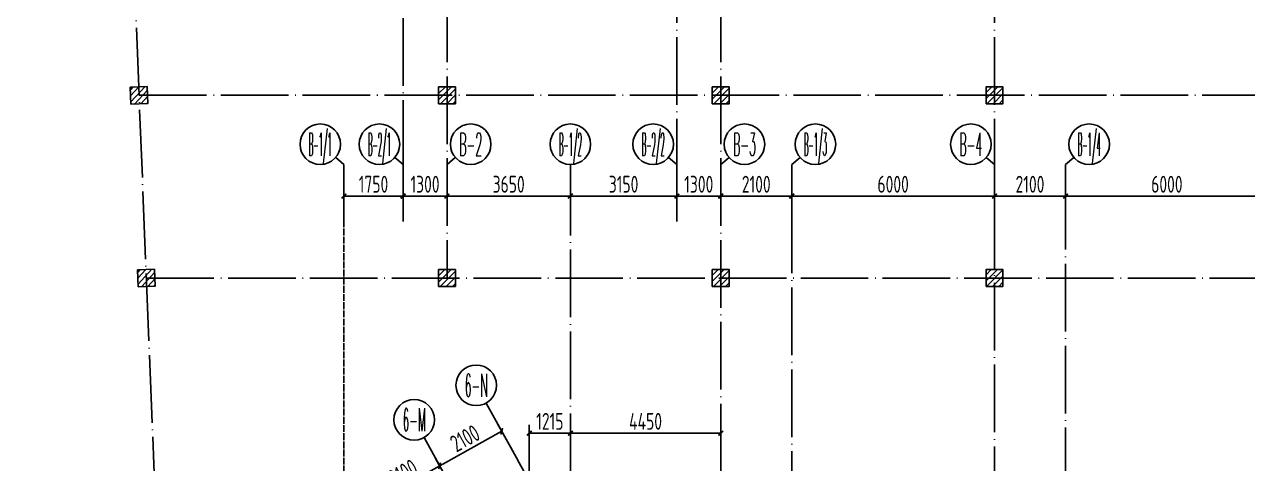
# Model space of a CAD drawing. Header units: millimetres. Extents: x 156735 to 386235, y 467499 to 703525.
# Drawn here: x 189944 to 226132, y 578112 to 591088 of the extents above; entities that cross this region are included whole.
import ezdxf
from ezdxf.enums import TextEntityAlignment as Align

# ---------------------------------------------------------------- set-up
doc = ezdxf.new("R2010")
doc.units = ezdxf.units.MM
doc.header["$LTSCALE"] = 100
doc.header["$PDMODE"] = 35
doc.header["$PDSIZE"] = 200
doc.linetypes.add('DOTE', pattern=[2.42, 2, -0.2, 0.02, -0.2])
for name, color, linetype in [('B-TEXT', 7, 'Continuous'), ('COLU', 7, 'Continuous'), ('h斜线-柱', 7, 'Continuous'), ('Q-AXIS', 3, 'Continuous'), ('Q-dote', 253, 'DOTE')]:
    doc.layers.add(name, color=color, linetype=linetype)
doc.styles.add('_TCH_AXIS', font='COMPLEX', dxfattribs={"bigfont": 'GBCBIG'})
doc.styles.add('COMPLEX', font='tssdeng.shx', dxfattribs={"width": 0.7, "bigfont": 'tssdchn.shx'})
doc.styles.add('TSSD_Dimension', font='Tssdeng.shx', dxfattribs={"width": 0.7, "bigfont": 'hztxt.shx'})
doc.dimstyles.new('TSSD_100_100$0', dxfattribs={"dimtxt": 300, "dimasz": 100, "dimexe": 250, "dimexo": 250, "dimgap": 100, "dimtad": 1, "dimdec": 0, "dimzin": 0, "dimdsep": 46, "dimtxsty": 'TSSD_Dimension', "dimblk": '_tsdbk', "dimblk1": '_tsdbk', "dimblk2": '_tsdbk', "dimsah": 1, "dimcen": 0, "dimclrt": 7, "dimadec": 0, "dimazin": 0, "dimtfac": 1, "dimtdec": 0, "dimtix": 1, "dimtmove": 2, "dimatfit": 3, "dimldrblk": '_tsdbk', "dimfxl": 1, "dimtolj": 1, "dimtzin": 0, "dimarcsym": 0})
pattern_1 = [(45, (-467527.32, -323147.44), (-89.802561, 89.802561), [])]
pattern_2 = [(47.298773, (-467527.32, -323147.44), (-93.332309, 86.128277), [])]

# ---------------------------------------------------------------- blocks, each defined once
blk = doc.blocks.new('_tsdbk')
blk.add_line((-1, 0), (0, 0))
at = {"const_width": 0.5}
blk.add_lwpolyline([(-0.7, -0.7), (0.7, 0.7)], dxfattribs=at)
blk = doc.blocks.new('*D116')
at = {"layer": 'Defpoints', "color": 0}
for p in [(210546, 579008), (206096, 577595), (210546, 577595)]:
    blk.add_point(p, dxfattribs=at)
at = {"layer": 'Q-AXIS', "color": 0, "lineweight": -2}
for p, q in [((206096, 577845), (206096, 579258)), ((210546, 577845), (210546, 579258)), ((206196, 579008), (210446, 579008))]:
    blk.add_line(p, q, dxfattribs=at)
at = {"layer": 'Q-AXIS', "color": 0, "lineweight": -2, "xscale": 100, "yscale": 100, "zscale": 100, "rotation": 180}
blk.add_blockref('_tsdbk', (206096, 579008), dxfattribs=at)
at = {"layer": 'Q-AXIS', "color": 0, "lineweight": -2, "xscale": 100, "yscale": 100, "zscale": 100}
blk.add_blockref('_tsdbk', (210546, 579008), dxfattribs=at)
at = {"layer": 'Q-AXIS', "color": 7, "insert": (208321, 579358), "char_height": 500, "attachment_point": 5, "style": 'TSSD_Dimension'}
blk.add_mtext('\\A1;4450', dxfattribs=at)
blk = doc.blocks.new('*D117')
at = {"layer": 'Defpoints', "color": 0}
for p in [(206096, 579008), (204882, 577595), (206096, 577595)]:
    blk.add_point(p, dxfattribs=at)
at = {"layer": 'Q-AXIS', "color": 0, "lineweight": -2}
for p, q in [((204882, 577845), (204882, 579258)), ((206096, 577845), (206096, 579258)), ((204982, 579008), (205996, 579008))]:
    blk.add_line(p, q, dxfattribs=at)
at = {"layer": 'Q-AXIS', "color": 0, "lineweight": -2, "xscale": 100, "yscale": 100, "zscale": 100, "rotation": 180}
blk.add_blockref('_tsdbk', (204882, 579008), dxfattribs=at)
at = {"layer": 'Q-AXIS', "color": 0, "lineweight": -2, "xscale": 100, "yscale": 100, "zscale": 100}
blk.add_blockref('_tsdbk', (206096, 579008), dxfattribs=at)
at = {"layer": 'Q-AXIS', "color": 7, "insert": (205489, 579358), "char_height": 500, "attachment_point": 5, "style": 'TSSD_Dimension'}
blk.add_mtext('\\A1;1215', dxfattribs=at)
blk = doc.blocks.new('*D118')
at = {"layer": 'Defpoints', "color": 0}
for p in [(204066, 579063), (204541, 578209), (202705, 577189)]:
    blk.add_point(p, dxfattribs=at)
at = {"layer": 'Q-AXIS', "color": 0, "lineweight": -2}
for p, q in [((204419, 578427), (203945, 579282)), ((202318, 578092), (203979, 579015)), ((202583, 577408), (202109, 578262))]:
    blk.add_line(p, q, dxfattribs=at)
at = {"layer": 'Q-AXIS', "color": 0, "lineweight": -2, "xscale": 100, "yscale": 100, "zscale": 100}
for p, rotation in [((204066, 579063), 29.04537403287338), ((202230, 578044), 209.0453740328734)]:
    blk.add_blockref('_tsdbk', p, dxfattribs=dict(at, rotation=rotation))
at = {"layer": 'Q-AXIS', "color": 7, "insert": (202978, 578859), "char_height": 500, "attachment_point": 5, "rotation": 29.0454, "style": 'TSSD_Dimension'}
blk.add_mtext('\\A1;2100', dxfattribs=at)
blk = doc.blocks.new('*D119')
at = {"layer": 'Defpoints', "color": 0}
for p in [(202230, 578044), (202705, 577189), (200869, 576170)]:
    blk.add_point(p, dxfattribs=at)
at = {"layer": 'Q-AXIS', "color": 0, "lineweight": -2}
for p, q in [((200482, 577073), (202143, 577995)), ((202583, 577408), (202109, 578262)), ((200747, 576388), (200273, 577243))]:
    blk.add_line(p, q, dxfattribs=at)
at = {"layer": 'Q-AXIS', "color": 0, "lineweight": -2, "xscale": 100, "yscale": 100, "zscale": 100}
for p, rotation in [((202230, 578044), 29.04537403287338), ((200394, 577024), 209.0453740328734)]:
    blk.add_blockref('_tsdbk', p, dxfattribs=dict(at, rotation=rotation))
at = {"layer": 'Q-AXIS', "color": 7, "insert": (201142, 577840), "char_height": 500, "attachment_point": 5, "rotation": 29.0454, "style": 'TSSD_Dimension'}
blk.add_mtext('\\A1;2100', dxfattribs=at)
blk = doc.blocks.new('*D174')
at = {"layer": 'Defpoints', "color": 0}
for p in [(210546, 586016), (209246, 585265), (210546, 585265)]:
    blk.add_point(p, dxfattribs=at)
at = {"layer": 'Q-AXIS', "color": 0, "lineweight": -2}
for p, q in [((209246, 585515), (209246, 586266)), ((210546, 585515), (210546, 586266)), ((209346, 586016), (210446, 586016))]:
    blk.add_line(p, q, dxfattribs=at)
at = {"layer": 'Q-AXIS', "color": 0, "lineweight": -2, "xscale": 100, "yscale": 100, "zscale": 100, "rotation": 180}
blk.add_blockref('_tsdbk', (209246, 586016), dxfattribs=at)
at = {"layer": 'Q-AXIS', "color": 0, "lineweight": -2, "xscale": 100, "yscale": 100, "zscale": 100}
blk.add_blockref('_tsdbk', (210546, 586016), dxfattribs=at)
at = {"layer": 'Q-AXIS', "color": 7, "insert": (209896, 586366), "char_height": 500, "attachment_point": 5, "style": 'TSSD_Dimension'}
blk.add_mtext('\\A1;1300', dxfattribs=at)
blk = doc.blocks.new('*D188')
at = {"layer": 'Defpoints', "color": 0}
for p in [(202446, 586016), (201146, 585265), (202446, 585265)]:
    blk.add_point(p, dxfattribs=at)
at = {"layer": 'Q-AXIS', "color": 0, "lineweight": -2}
for p, q in [((201146, 585515), (201146, 586266)), ((202446, 585515), (202446, 586266)), ((201246, 586016), (202346, 586016))]:
    blk.add_line(p, q, dxfattribs=at)
at = {"layer": 'Q-AXIS', "color": 0, "lineweight": -2, "xscale": 100, "yscale": 100, "zscale": 100, "rotation": 180}
blk.add_blockref('_tsdbk', (201146, 586016), dxfattribs=at)
at = {"layer": 'Q-AXIS', "color": 0, "lineweight": -2, "xscale": 100, "yscale": 100, "zscale": 100}
blk.add_blockref('_tsdbk', (202446, 586016), dxfattribs=at)
at = {"layer": 'Q-AXIS', "color": 7, "insert": (201796, 586366), "char_height": 500, "attachment_point": 5, "style": 'TSSD_Dimension'}
blk.add_mtext('\\A1;1300', dxfattribs=at)
blk = doc.blocks.new('*D189')
at = {"layer": 'Defpoints', "color": 0}
for p in [(201146, 586016), (199396, 585265), (201146, 585265)]:
    blk.add_point(p, dxfattribs=at)
at = {"layer": 'Q-AXIS', "color": 0, "lineweight": -2}
for p, q in [((199396, 585515), (199396, 586266)), ((201146, 585515), (201146, 586266)), ((199496, 586016), (201046, 586016))]:
    blk.add_line(p, q, dxfattribs=at)
at = {"layer": 'Q-AXIS', "color": 0, "lineweight": -2, "xscale": 100, "yscale": 100, "zscale": 100, "rotation": 180}
blk.add_blockref('_tsdbk', (199396, 586016), dxfattribs=at)
at = {"layer": 'Q-AXIS', "color": 0, "lineweight": -2, "xscale": 100, "yscale": 100, "zscale": 100}
blk.add_blockref('_tsdbk', (201146, 586016), dxfattribs=at)
at = {"layer": 'Q-AXIS', "color": 7, "insert": (200271, 586366), "char_height": 500, "attachment_point": 5, "style": 'TSSD_Dimension'}
blk.add_mtext('\\A1;1750', dxfattribs=at)
blk = doc.blocks.new('_AXISO')
blk.add_circle((0, 0), 0.5)
at = {"layer": 'B-TEXT', "style": 'COMPLEX', "width": 1.450893}
blk.add_attdef('A', text='', height=0.56, dxfattribs=at).set_placement((0.249375, -0.28), (0.749375, -0.28), align=Align.FIT)
blk = doc.blocks.new('*D190')
at = {"layer": 'Defpoints', "color": 0}
for p in [(209246, 586016), (206096, 585265), (209246, 585265)]:
    blk.add_point(p, dxfattribs=at)
at = {"layer": 'Q-AXIS', "color": 0, "lineweight": -2}
for p, q in [((206096, 585515), (206096, 586266)), ((209246, 585515), (209246, 586266)), ((206196, 586016), (209146, 586016))]:
    blk.add_line(p, q, dxfattribs=at)
at = {"layer": 'Q-AXIS', "color": 0, "lineweight": -2, "xscale": 100, "yscale": 100, "zscale": 100, "rotation": 180}
blk.add_blockref('_tsdbk', (206096, 586016), dxfattribs=at)
at = {"layer": 'Q-AXIS', "color": 0, "lineweight": -2, "xscale": 100, "yscale": 100, "zscale": 100}
blk.add_blockref('_tsdbk', (209246, 586016), dxfattribs=at)
at = {"layer": 'Q-AXIS', "color": 7, "insert": (207671, 586366), "char_height": 500, "attachment_point": 5, "style": 'TSSD_Dimension'}
blk.add_mtext('\\A1;3150', dxfattribs=at)
blk = doc.blocks.new('*D191')
at = {"layer": 'Defpoints', "color": 0}
for p in [(206096, 586016), (202446, 585265), (206096, 585265)]:
    blk.add_point(p, dxfattribs=at)
at = {"layer": 'Q-AXIS', "color": 0, "lineweight": -2}
for p, q in [((202446, 585515), (202446, 586266)), ((206096, 585515), (206096, 586266)), ((202546, 586016), (205996, 586016))]:
    blk.add_line(p, q, dxfattribs=at)
at = {"layer": 'Q-AXIS', "color": 0, "lineweight": -2, "xscale": 100, "yscale": 100, "zscale": 100, "rotation": 180}
blk.add_blockref('_tsdbk', (202446, 586016), dxfattribs=at)
at = {"layer": 'Q-AXIS', "color": 0, "lineweight": -2, "xscale": 100, "yscale": 100, "zscale": 100}
blk.add_blockref('_tsdbk', (206096, 586016), dxfattribs=at)
at = {"layer": 'Q-AXIS', "color": 7, "insert": (204271, 586366), "char_height": 500, "attachment_point": 5, "style": 'TSSD_Dimension'}
blk.add_mtext('\\A1;3650', dxfattribs=at)
blk = doc.blocks.new('*D237')
at = {"layer": 'Defpoints', "color": 0}
for p in [(226746, 586016), (220746, 585265), (226746, 585265)]:
    blk.add_point(p, dxfattribs=at)
at = {"layer": 'Q-AXIS', "color": 0, "lineweight": -2}
for p, q in [((220746, 585515), (220746, 586266)), ((226746, 585515), (226746, 586266)), ((220846, 586016), (226646, 586016))]:
    blk.add_line(p, q, dxfattribs=at)
at = {"layer": 'Q-AXIS', "color": 0, "lineweight": -2, "xscale": 100, "yscale": 100, "zscale": 100, "rotation": 180}
blk.add_blockref('_tsdbk', (220746, 586016), dxfattribs=at)
at = {"layer": 'Q-AXIS', "color": 0, "lineweight": -2, "xscale": 100, "yscale": 100, "zscale": 100}
blk.add_blockref('_tsdbk', (226746, 586016), dxfattribs=at)
at = {"layer": 'Q-AXIS', "color": 7, "insert": (223746, 586366), "char_height": 500, "attachment_point": 5, "style": 'TSSD_Dimension'}
blk.add_mtext('\\A1;6000', dxfattribs=at)
blk = doc.blocks.new('*D239')
at = {"layer": 'Defpoints', "color": 0}
for p in [(218646, 586016), (212646, 585265), (218646, 585265)]:
    blk.add_point(p, dxfattribs=at)
at = {"layer": 'Q-AXIS', "color": 0, "lineweight": -2}
for p, q in [((212646, 585515), (212646, 586266)), ((218646, 585515), (218646, 586266)), ((212746, 586016), (218546, 586016))]:
    blk.add_line(p, q, dxfattribs=at)
at = {"layer": 'Q-AXIS', "color": 0, "lineweight": -2, "xscale": 100, "yscale": 100, "zscale": 100, "rotation": 180}
blk.add_blockref('_tsdbk', (212646, 586016), dxfattribs=at)
at = {"layer": 'Q-AXIS', "color": 0, "lineweight": -2, "xscale": 100, "yscale": 100, "zscale": 100}
blk.add_blockref('_tsdbk', (218646, 586016), dxfattribs=at)
at = {"layer": 'Q-AXIS', "color": 7, "insert": (215646, 586366), "char_height": 500, "attachment_point": 5, "style": 'TSSD_Dimension'}
blk.add_mtext('\\A1;6000', dxfattribs=at)
blk = doc.blocks.new('*D240')
at = {"layer": 'Defpoints', "color": 0}
for p in [(212646, 586016), (210546, 585265), (212646, 585265)]:
    blk.add_point(p, dxfattribs=at)
at = {"layer": 'Q-AXIS', "color": 0, "lineweight": -2}
for p, q in [((210546, 585515), (210546, 586266)), ((212646, 585515), (212646, 586266)), ((210646, 586016), (212546, 586016))]:
    blk.add_line(p, q, dxfattribs=at)
at = {"layer": 'Q-AXIS', "color": 0, "lineweight": -2, "xscale": 100, "yscale": 100, "zscale": 100, "rotation": 180}
blk.add_blockref('_tsdbk', (210546, 586016), dxfattribs=at)
at = {"layer": 'Q-AXIS', "color": 0, "lineweight": -2, "xscale": 100, "yscale": 100, "zscale": 100}
blk.add_blockref('_tsdbk', (212646, 586016), dxfattribs=at)
at = {"layer": 'Q-AXIS', "color": 7, "insert": (211596, 586366), "char_height": 500, "attachment_point": 5, "style": 'TSSD_Dimension'}
blk.add_mtext('\\A1;2100', dxfattribs=at)
blk = doc.blocks.new('*D241')
at = {"layer": 'Defpoints', "color": 0}
for p in [(220746, 586016), (218646, 585265), (220746, 585265)]:
    blk.add_point(p, dxfattribs=at)
at = {"layer": 'Q-AXIS', "color": 0, "lineweight": -2}
for p, q in [((218646, 585515), (218646, 586266)), ((220746, 585515), (220746, 586266)), ((218746, 586016), (220646, 586016))]:
    blk.add_line(p, q, dxfattribs=at)
at = {"layer": 'Q-AXIS', "color": 0, "lineweight": -2, "xscale": 100, "yscale": 100, "zscale": 100, "rotation": 180}
blk.add_blockref('_tsdbk', (218646, 586016), dxfattribs=at)
at = {"layer": 'Q-AXIS', "color": 0, "lineweight": -2, "xscale": 100, "yscale": 100, "zscale": 100}
blk.add_blockref('_tsdbk', (220746, 586016), dxfattribs=at)
at = {"layer": 'Q-AXIS', "color": 7, "insert": (219696, 586366), "char_height": 500, "attachment_point": 5, "style": 'TSSD_Dimension'}
blk.add_mtext('\\A1;2100', dxfattribs=at)

msp = doc.modelspace()

# ---------------------------------------------------------------- hatches: boundary and pattern name
at = {"layer": 'h斜线-柱'}
h = msp.add_hatch(dxfattribs=at)
h.set_pattern_fill('ANSI31', color=256, scale=40, angle=2.29877, style=0)
h.set_pattern_definition(pattern_2)
h.paths.add_polyline_path([(193094.8, 588734.9), (193594.4, 588754.9), (193574.4, 589254.5), (193074.8, 589234.5)])
h = msp.add_hatch(dxfattribs=at)
h.set_pattern_fill('ANSI31', color=256, scale=40, style=0)
h.set_pattern_definition(pattern_1)
h.paths.add_polyline_path([(202196.5, 588744.7), (202696.5, 588744.7), (202696.5, 589244.7), (202196.5, 589244.7)])
h = msp.add_hatch(dxfattribs=at)
h.set_pattern_fill('ANSI31', color=256, scale=40, style=0)
h.set_pattern_definition(pattern_1)
h.paths.add_polyline_path([(210296.5, 588744.7), (210796.5, 588744.7), (210796.5, 589244.7), (210296.5, 589244.7)])
h = msp.add_hatch(dxfattribs=at)
h.set_pattern_fill('ANSI31', color=256, scale=40, style=0)
h.set_pattern_definition(pattern_1)
h.paths.add_polyline_path([(218396.5, 588744.7), (218896.5, 588744.7), (218896.5, 589244.7), (218396.5, 589244.7)])
h = msp.add_hatch(dxfattribs=at)
h.set_pattern_fill('ANSI31', color=256, scale=40, angle=2.29877, style=0)
h.set_pattern_definition(pattern_2)
h.paths.add_polyline_path([(193311.6, 583334.9), (193811.2, 583354.9), (193791.1, 583854.5), (193291.5, 583834.5)])
h = msp.add_hatch(dxfattribs=at)
h.set_pattern_fill('ANSI31', color=256, scale=40, style=0)
h.set_pattern_definition(pattern_1)
h.paths.add_polyline_path([(202196.5, 583344.7), (202696.5, 583344.7), (202696.5, 583844.7), (202196.5, 583844.7)])
h = msp.add_hatch(dxfattribs=at)
h.set_pattern_fill('ANSI31', color=256, scale=40, style=0)
h.set_pattern_definition(pattern_1)
h.paths.add_polyline_path([(210296.5, 583344.7), (210796.5, 583344.7), (210796.5, 583844.7), (210296.5, 583844.7)])
h = msp.add_hatch(dxfattribs=at)
h.set_pattern_fill('ANSI31', color=256, scale=40, style=0)
h.set_pattern_definition(pattern_1)
h.paths.add_polyline_path([(218396.5, 583344.7), (218896.5, 583344.7), (218896.5, 583844.7), (218396.5, 583844.7)])

# ---------------------------------------------------------------- linework, layer by layer
at = {"layer": 'COLU'}
for points in [[(193094.8, 588734.9), (193594.4, 588754.9), (193574.4, 589254.5), (193074.8, 589234.5)], [(202196.5, 588744.7), (202696.5, 588744.7), (202696.5, 589244.7), (202196.5, 589244.7)], [(210296.5, 588744.7), (210796.5, 588744.7), (210796.5, 589244.7), (210296.5, 589244.7)], [(218396.5, 588744.7), (218896.5, 588744.7), (218896.5, 589244.7), (218396.5, 589244.7)], [(193311.6, 583334.9), (193811.2, 583354.9), (193791.1, 583854.5), (193291.5, 583834.5)], [(202196.5, 583344.7), (202696.5, 583344.7), (202696.5, 583844.7), (202196.5, 583844.7)], [(210296.5, 583344.7), (210796.5, 583344.7), (210796.5, 583844.7), (210296.5, 583844.7)], [(218396.5, 583344.7), (218896.5, 583344.7), (218896.5, 583844.7), (218396.5, 583844.7)]]:
    msp.add_lwpolyline(points, close=True, dxfattribs=at)
at = {"layer": 'Q-AXIS'}
for p, q in [((199396.5, 586948.1), (199152, 587157.6)), ((201146.5, 586948.1), (200902, 587157.6)), ((202446.5, 586948.1), (202690.9, 587157.6)), ((209246.5, 586948.1), (209002, 587157.6)), ((210546.5, 586948.1), (210790.9, 587157.6)), ((212646.5, 586948.1), (212890.9, 587157.6)), ((218646.5, 586948.1), (218402, 587157.6)), ((220746.5, 586948.1), (220990.9, 587157.6)), ((199396.5, 586948.1), (199396.5, 585264.6)), ((201146.5, 586948.1), (201146.5, 585264.6)), ((202446.5, 586948.1), (202446.5, 585264.6)), ((206096.5, 586948.1), (206096.5, 585264.6)), ((209246.5, 586948.1), (209246.5, 585264.6)), ((210546.5, 586948.1), (210546.5, 585264.6)), ((212646.5, 586948.1), (212646.5, 585264.6)), ((218646.5, 586948.1), (218646.5, 585264.6)), ((220746.5, 586948.1), (220746.5, 585264.6)), ((203602.2, 579898.6), (204540.6, 578208.9)), ((201766.4, 578879), (202704.7, 577189.3))]:
    msp.add_line(p, q, dxfattribs=at)
at = {"layer": 'Q-dote', "ltscale": 10}
for p, q in [((197411.7, 487429.9), (189943.7, 673465)), ((201146.5, 605794.7), (201146.5, 585264.6)), ((209246.5, 600394.7), (209246.5, 585264.6)), ((218646.5, 600394.7), (218646.5, 560794.7)), ((202446.5, 594394.7), (202446.5, 583594.7)), ((210546.5, 594394.7), (210546.5, 572194.7)), ((193334.6, 588994.7), (307651.9, 588994.7)), ((206096.5, 577594.7), (206096.5, 585264.6)), ((212646.5, 566794.7), (212646.5, 585264.6)), ((220746.5, 555394.7), (220746.5, 585264.6)), ((193551.4, 583594.7), (306735.7, 583594.7)), ((204535.7, 578217.7), (225210.5, 540988.9, 0))]:
    msp.add_line(p, q, dxfattribs=at)
at = {"layer": 'Q-dote'}
msp.add_line((199396.5, 577594.7), (199396.5, 585264.6), dxfattribs=at)

# ---------------------------------------------------------------- block references
at = {"layer": 'Q-AXIS'}
ref = msp.add_blockref('_AXISO', (198696.5, 587548.1), dxfattribs=dict(at, xscale=1199.999999999998, yscale=1200, zscale=1200, rotation=359.9996457873818))
ref.add_attrib('A', 'B-1/1', dxfattribs={"color": 7, "height": 678.82, "rotation": 359.99965, "style": '_TCH_AXIS', "width": 0.223404}).set_placement((198357.1, 587208.7), (199035.9, 587208.7), align=Align.FIT)
ref = msp.add_blockref('_AXISO', (200446.5, 587548.1), dxfattribs=dict(at, xscale=1199.999999999998, yscale=1200, zscale=1200, rotation=359.9996457873818))
ref.add_attrib('A', 'B-2/1', dxfattribs={"color": 7, "height": 678.82, "rotation": 359.99965, "style": '_TCH_AXIS', "width": 0.212121}).set_placement((200107.1, 587208.7), (200785.9, 587208.7), align=Align.FIT)
ref = msp.add_blockref('_AXISO', (203146.5, 587548.1), dxfattribs=dict(at, xscale=1199.999999999998, yscale=1200, zscale=1200, rotation=359.9996457873818))
ref.add_attrib('A', 'B-2', dxfattribs={"color": 7, "height": 678.82, "rotation": 359.99965, "style": '_TCH_AXIS', "width": 0.33871}).set_placement((202807.1, 587208.7), (203485.9, 587208.7), align=Align.FIT)
ref = msp.add_blockref('_AXISO', (206096.5, 587548.1), dxfattribs=dict(at, xscale=1199.999999999998, yscale=1200, zscale=1200, rotation=359.9996457873818))
ref.add_attrib('A', 'B-1/2', dxfattribs={"color": 7, "height": 678.82, "rotation": 359.99965, "style": '_TCH_AXIS', "width": 0.212121}).set_placement((205757.1, 587208.7), (206435.9, 587208.7), align=Align.FIT)
ref = msp.add_blockref('_AXISO', (208546.5, 587548.1), dxfattribs=dict(at, xscale=1199.999999999998, yscale=1200, zscale=1200, rotation=359.9996457873818))
ref.add_attrib('A', 'B-2/2', dxfattribs={"color": 7, "height": 678.82, "rotation": 359.99965, "style": '_TCH_AXIS', "width": 0.201923}).set_placement((208207.1, 587208.7), (208885.9, 587208.7), align=Align.FIT)
ref = msp.add_blockref('_AXISO', (211246.5, 587548.1), dxfattribs=dict(at, xscale=1199.999999999998, yscale=1200, zscale=1200, rotation=359.9996457873818))
ref.add_attrib('A', 'B-3', dxfattribs={"color": 7, "height": 678.82, "rotation": 359.99965, "style": '_TCH_AXIS', "width": 0.33871}).set_placement((210907.1, 587208.7), (211585.9, 587208.7), align=Align.FIT)
ref = msp.add_blockref('_AXISO', (213346.5, 587548.1), dxfattribs=dict(at, xscale=1199.999999999998, yscale=1200, zscale=1200, rotation=359.9996457873818))
ref.add_attrib('A', 'B-1/3', dxfattribs={"color": 7, "height": 678.82, "rotation": 359.99965, "style": '_TCH_AXIS', "width": 0.212121}).set_placement((213007.1, 587208.7), (213685.9, 587208.7), align=Align.FIT)
ref = msp.add_blockref('_AXISO', (217946.5, 587548.1), dxfattribs=dict(at, xscale=1199.999999999998, yscale=1200, zscale=1200, rotation=359.9996457873818))
ref.add_attrib('A', 'B-4', dxfattribs={"color": 7, "height": 678.82, "rotation": 359.99965, "style": '_TCH_AXIS', "width": 0.328125}).set_placement((217607.1, 587208.7), (218285.9, 587208.7), align=Align.FIT)
ref = msp.add_blockref('_AXISO', (221446.5, 587548.1), dxfattribs=dict(at, xscale=1199.999999999998, yscale=1200, zscale=1200, rotation=359.9996457873818))
ref.add_attrib('A', 'B-1/4', dxfattribs={"color": 7, "height": 678.82, "rotation": 359.99965, "style": '_TCH_AXIS', "width": 0.207921}).set_placement((221107.1, 587208.7), (221785.9, 587208.7), align=Align.FIT)
ref = msp.add_blockref('_AXISO', (203310.9, 580423.1), dxfattribs=dict(at, xscale=1199.999999999998, yscale=1200, zscale=1200, rotation=359.9996457873818))
ref.add_attrib('A', '6-N', dxfattribs={"color": 7, "height": 678.82, "rotation": 359.99965, "style": '_TCH_AXIS', "width": 0.323077}).set_placement((202971.5, 580083.7), (203650.4, 580083.7), align=Align.FIT)
ref = msp.add_blockref('_AXISO', (201475, 579403.6), dxfattribs=dict(at, xscale=1199.999999999998, yscale=1200, zscale=1200, rotation=359.9996457873818))
ref.add_attrib('A', '6-M', dxfattribs={"color": 7, "height": 678.82, "rotation": 359.99965, "style": '_TCH_AXIS', "width": 0.313433}).set_placement((201135.6, 579064.2), (201814.5, 579064.2), align=Align.FIT)

# ---------------------------------------------------------------- dimensions: what is measured, and where the dimension line sits
for base, p1, p2, picture, middle in [((201146.5, 586016.3), (199396.5, 585264.6), (201146.5, 585264.6), '*D189', (200271.5, 586366.3)), ((202446.5, 586016.3), (201146.5, 585264.6), (202446.5, 585264.6), '*D188', (201796.5, 586366.3)), ((206096.5, 586016.3), (202446.5, 585264.6), (206096.5, 585264.6), '*D191', (204271.5, 586366.3)), ((209246.5, 586016.3), (206096.5, 585264.6), (209246.5, 585264.6), '*D190', (207671.5, 586366.3)), ((210546.5, 586016.3), (209246.5, 585264.6), (210546.5, 585264.6), '*D174', (209896.5, 586366.3)), ((212646.5, 586016.3), (210546.5, 585264.6), (212646.5, 585264.6), '*D240', (211596.5, 586366.3)), ((218646.5, 586016.3), (212646.5, 585264.6), (218646.5, 585264.6), '*D239', (215646.5, 586366.3)), ((220746.5, 586016.3), (218646.5, 585264.6), (220746.5, 585264.6), '*D241', (219696.5, 586366.3)), ((226746.5, 586016.3), (220746.5, 585264.6), (226746.5, 585264.6), '*D237', (223746.5, 586366.3)), ((206096.5, 579008.2), (204881.7, 577594.7), (206096.5, 577594.7), '*D117', (205489.1, 579358.2)), ((210546.5, 579008.2), (206096.5, 577594.7), (210546.5, 577594.7), '*D116', (208321.5, 579358.2))]:
    dim = msp.add_linear_dim(base=base, p1=p1, p2=p2, dimstyle='TSSD_100_100$0', override={"dimtxt": 500}, dxfattribs=at)
    dim.commit()
    dim.dimension.update_dxf_attribs({"geometry": picture, "text_midpoint": middle})
for base, p1, p2, picture, middle in [((204066.2, 579063.1), (202704.7, 577189.3), (204540.6, 578208.9), '*D118', (202978.4, 578859.3)), ((202230.4, 578043.5), (200868.8, 576169.8), (202704.7, 577189.3), '*D119', (201142.5, 577839.7))]:
    dim = msp.add_linear_dim(base=base, p1=p1, p2=p2, angle=29.04537, dimstyle='TSSD_100_100$0', override={"dimtxt": 500}, dxfattribs=at)
    dim.commit()
    dim.dimension.update_dxf_attribs({"geometry": picture, "text_midpoint": middle})

doc.saveas('drawing.dxf')
